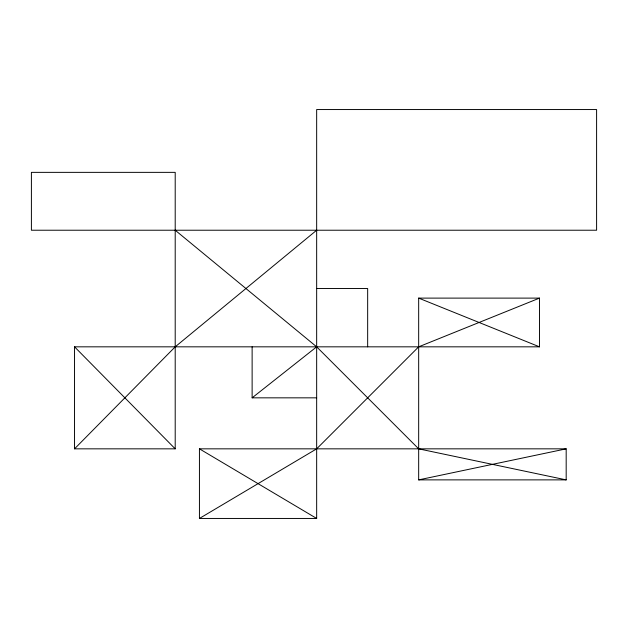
<?xml version="1.0" encoding="UTF-8"?>
<svg xmlns="http://www.w3.org/2000/svg" width="628" height="628" viewBox="0 0 628 628"><rect width="100%" height="100%" fill="white"/><g stroke="black" fill="none" stroke-linecap="round" stroke-linejoin="round"><path stroke-width="0.94" d="M74.536 448.839L74.536 346.829L539.476 346.829L539.476 298.112L418.672 298.112L418.672 479.878L566.181 479.878L566.181 448.839L199.437 448.839L199.437 518.453L316.661 518.453L316.661 109.547L596.6 109.547L596.6 230.225L31.4 230.225L31.4 172.362L175.204 172.362L175.204 448.839L74.536 448.839L175.204 346.829L316.661 230.225M252.126 346.829L252.126 397.838L316.661 346.829L418.672 448.839L566.181 479.878M199.437 518.453L316.661 448.839L418.672 346.829L539.476 298.112M418.672 479.878L566.181 448.839M316.661 288.527L367.663 288.527L367.663 346.829M252.126 397.838L316.661 397.838M418.672 298.112L539.476 346.829M199.437 448.839L316.661 518.453M175.204 230.225L316.661 346.829M74.536 346.829L175.204 448.839"/></g></svg>
